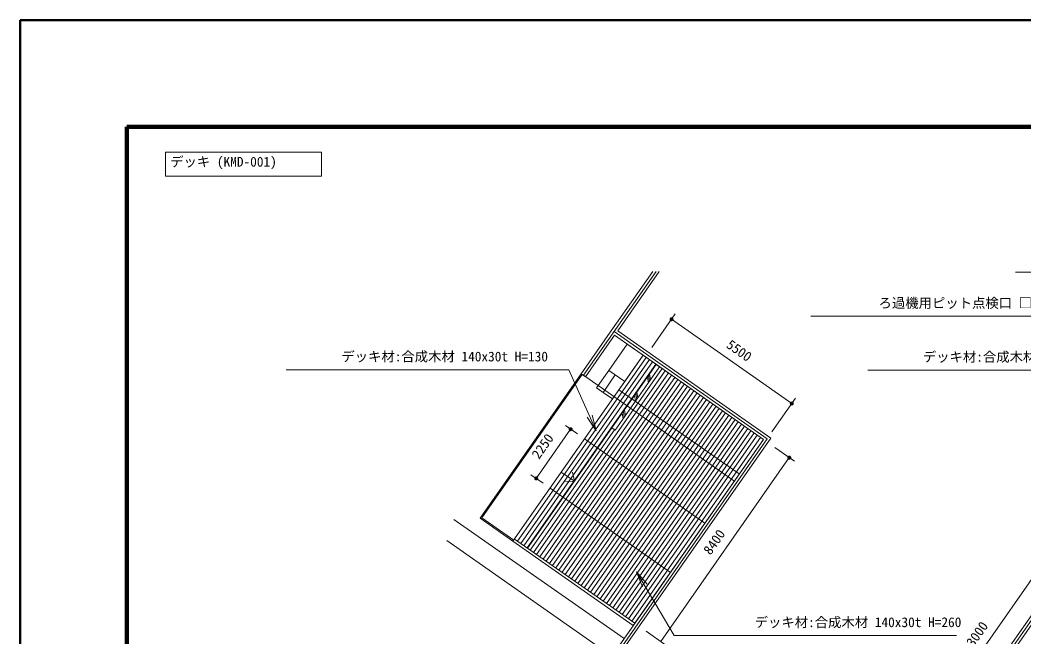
# Model space of a CAD drawing. Units: millimetres at full size, sheet at 1:200. Extents: x 0 to 84000, y 0 to 59400.
# Drawn here: x 0 to 37600, y 36308 to 59400 of the extents above; entities that cross this region are included whole.
import ezdxf
from ezdxf.enums import TextEntityAlignment as Align

# ---------------------------------------------------------------- set-up
doc = ezdxf.new("R2010")
doc.units = ezdxf.units.MM
doc.header["$LTSCALE"] = 200
for name, color, linetype, lineweight in [('D-STR', 1, 'Continuous', 13), ('D-STR-DIM', 7, 'Continuous', 13), ('D-STR-HTXT', 7, 'Continuous', 13), ('D-TTL', 2, 'Continuous', 140), ('D-TTL-FRAM', 2, 'Continuous', 13)]:
    doc.layers.add(name, color=color, linetype=linetype, lineweight=lineweight)
doc.styles.add('ＭＳ ゴシック', font='')
doc.styles.get('ＭＳ ゴシック').set_extended_font_data('MS Gothic')

# ---------------------------------------------------------------- blocks, each defined once
blk = doc.blocks.new('open_arrow')
at = {"color": 0, "linetype": 'Continuous', "lineweight": -2}
blk.add_lwpolyline([(7.5, 1.25), (0, 0), (7.5, -1.25)], dxfattribs=at)
blk = doc.blocks.new('filled_dot')
at = {"color": 0, "linetype": 'Continuous', "lineweight": -2, "const_width": 1.25}
blk.add_lwpolyline([(-0.625, 0, 1), (0.625, 0, 1)], format="xyb", close=True, dxfattribs=at)

msp = doc.modelspace()

# ---------------------------------------------------------------- linework, layer by layer
at = {"layer": 'D-STR'}
for p, q in [((21099.3, 46101.2), (23819.4, 49985.8)), ((22107.2, 47714.9), (23697.3, 49985.8)), ((22385.8, 47764), (23941.5, 49985.8)), ((46389.5, 49268.1), (28321.8, 23464.8)), ((46414, 49128.8), (27486, 22096.8)), ((46438.6, 48989.5), (27510.6, 21957.5)), ((27510.6, 21957.5), (46438.6, 48989.5)), ((46438.6, 48989.5), (28370.9, 23186.3)), ((28119.8, 43749), (22385.8, 47764)), ((22107.2, 47714.9), (21017.4, 46158.5)), ((22271, 47600.2), (21181.3, 46043.8)), ((21181.3, 46043.8), (22271, 47600.2)), ((27980.6, 43724.5), (22246.5, 47739.5)), ((27841.3, 43699.9), (22271, 47600.2)), ((22742.1, 47270.4), (22053.8, 46287.4)), ((23335.9, 46854.6), (22742.1, 47270.4)), ((23335.9, 46854.6), (18460.5, 39891.8)), ((18460.5, 39891.8), (23335.9, 46854.6)), ((23454.7, 46771.4), (18636.7, 39890.5)), ((23573.5, 46688.2), (18755.5, 39807.3)), ((22647.7, 45871.6), (23335.9, 46854.6)), ((23335.9, 46854.6), (27841.3, 43699.9)), ((23692.3, 46605.1), (18874.2, 39724.2)), ((23811, 46521.9), (18993, 39641)), ((24048.6, 46355.5), (19230.6, 39474.7)), ((24167.4, 46272.4), (19349.3, 39391.5)), ((21594.9, 45632.1), (22053.8, 46287.4)), ((22053.8, 46287.4), (22647.7, 45871.6)), ((23827.4, 46510.4), (22164.1, 44134.9)), ((22286.9, 44048.8), (23950.3, 46424.4)), ((23950.3, 46424.4), (23827.4, 46510.4)), ((21017.4, 46158.5), (17231.8, 40752.1)), ((21058.4, 46129.9), (17301.5, 40764.4)), ((24286.2, 46189.2), (19468.1, 39308.3)), ((24404.9, 46106), (19586.9, 39225.2)), ((24523.7, 46022.9), (19705.7, 39142)), ((24642.5, 45939.7), (19824.5, 39058.8)), ((21181.3, 46043.8), (21017.4, 46158.5)), ((21017.4, 46158.5), (21181.3, 46043.8)), ((21099.3, 46101.2), (26772, 42129.2)), ((21836.6, 45462.9), (22295.5, 46118.2)), ((22295.5, 46118.2), (22647.7, 45871.6)), ((23497.1, 46032.9), (23534.1, 45823.1)), ((23537.8, 46090), (23574.7, 45881)), ((23578.4, 46147.9), (23615.2, 45939)), ((24761.3, 45856.5), (19943.2, 38975.7)), ((24880, 45773.4), (20062, 38892.5)), ((24998.8, 45690.2), (20180.8, 38809.3)), ((25117.6, 45607), (20299.6, 38726.2)), ((25236.4, 45523.9), (20418.3, 38643)), ((21836.6, 45462.9), (21594.9, 45632.1)), ((22647.7, 45871.6), (22188.8, 45216.3)), ((22432.6, 45564.4), (26937.9, 42409.7)), ((25355.2, 45440.7), (20537.1, 38559.8)), ((25473.9, 45357.5), (20655.9, 38476.7)), ((25592.7, 45274.4), (20774.7, 38393.5)), ((25711.5, 45191.2), (20893.4, 38310.3)), ((22188.8, 45216.3), (21836.6, 45462.9)), ((23019, 45350.2), (23056, 45140.4)), ((23059.8, 45407.2), (23096.6, 45198.3)), ((23100.3, 45465.1), (23137.2, 45256.2)), ((25830.3, 45108), (21012.2, 38227.1)), ((25949, 45024.9), (21131, 38144)), ((26067.8, 44941.7), (21249.8, 38060.8)), ((26186.6, 44858.5), (21368.6, 37977.6)), ((26305.4, 44775.4), (21487.3, 37894.5)), ((22596, 44744.8), (22632.8, 44535.9)), ((22636.5, 44802.8), (22673.4, 44593.8)), ((26424.1, 44692.2), (21606.1, 37811.3)), ((26542.9, 44609), (21724.9, 37728.1)), ((26661.7, 44525.8), (21843.7, 37645)), ((26780.5, 44442.7), (21962.4, 37561.8)), ((22555.3, 44687.8), (22592.2, 44478)), ((19009.4, 39629.5), (22164.1, 44134.9)), ((22266.5, 44063.2), (19111.8, 39557.8)), ((26899.3, 44359.5), (22081.2, 37478.6)), ((22164.1, 44134.9), (22286.9, 44048.8)), ((27018, 44276.3), (22200, 37395.5)), ((27136.8, 44193.2), (22318.8, 37312.3)), ((27255.6, 44110), (22437.6, 37229.1)), ((27374.4, 44026.8), (22556.3, 37146)), ((18377.3, 30183.9), (27841.3, 43699.9)), ((18516.5, 30208.4), (27980.6, 43724.5)), ((18655.8, 30233), (28119.8, 43749)), ((21142, 43721.3), (25647.4, 40566.6)), ((27493.1, 43943.7), (22675.1, 37062.8)), ((27611.9, 43860.5), (22793.9, 36979.6)), ((27730.7, 43777.3), (22912.7, 36896.4)), ((27841.3, 43699.9), (22965.9, 36737.1)), ((20273.3, 42480.6), (20764.8, 42136.5)), ((20764.8, 42136.5), (20431.3, 42121.9)), ((20764.8, 42136.5), (20696.7, 42471.2)), ((19851.5, 41878.2), (24356.8, 38723.5)), ((16246.9, 40700.3), (22621.7, 36245.6)), ((17231.8, 40752.1), (18460.5, 39891.8)), ((17301.5, 40764.4), (18489.2, 39932.7)), ((22162.9, 35590.3), (15984.6, 39916.4)), ((18460.5, 39891.8), (22965.9, 36737.1)), ((22965.9, 36737.1), (18460.5, 39891.8)), ((18517.9, 39973.7), (23023.2, 36819))]:
    msp.add_line(p, q, dxfattribs=at)
at = {"layer": 'D-STR-DIM'}
for p, q in [((26715.8, 22514), (45643.8, 49546.1)), ((23658.8, 47141.3), (24538.4, 48397.6)), ((24400.8, 48201), (28906.1, 45046.3)), ((28164.1, 43986.6), (29043.8, 45242.9)), ((20622.1, 44085.4), (19331.5, 42242.3)), ((20879.9, 43904.8), (20425.5, 44223)), ((28267.2, 43401.6), (29009.5, 42881.9)), ((28812.9, 43019.6), (23994.8, 36138.7)), ((19589.3, 42061.8), (19134.9, 42379.9)), ((23449.2, 36520.8), (24191.4, 36001))]:
    msp.add_line(p, q, dxfattribs=at)
at = {"layer": 'D-STR-HTXT'}
for points in [[(48553.6, 44194.6), (43647, 49957.2), (43047, 49957.2), (37288.1, 49957.2)], [(45636.3, 43525.7), (42427.4, 48316.3), (41827.4, 48316.3), (29619.3, 48316.3)], [(21581.7, 44027), (20551.6, 46311.1), (19951.6, 46311.1), (9969.4, 46311.1)], [(43364, 44015.4), (42333.9, 46299.4), (41733.9, 46299.4), (31751.7, 46299.4)], [(23093.4, 38749.5), (24497.7, 36364.3), (25097.7, 36364.3), (35080, 36364.3)]]:
    msp.add_lwpolyline(points, dxfattribs=at)
at = {"layer": 'D-TTL', "lineweight": 50}
for p, q in [((84000, 59400), (0, 59400)), ((0, 59400), (0, 0))]:
    msp.add_line(p, q, dxfattribs=at)
at = {"layer": 'D-TTL'}
for p, q in [((80000, 55400), (4000, 55400)), ((4000, 55400), (4000, 4000))]:
    msp.add_line(p, q, dxfattribs=at)
at = {"layer": 'D-TTL-FRAM'}
msp.add_lwpolyline([(5453, 54450.3), (11292.2, 54450.3), (11292.2, 53558.4), (5453, 53558.4)], close=True, dxfattribs=at)

# ---------------------------------------------------------------- block references
at = {"layer": 'D-STR-DIM', "xscale": 60, "yscale": 60}
for p, rotation in [((24400.8, 48201), 325), ((28906.1, 45046.3), 145), ((20622.1, 44085.4), 235), ((28812.9, 43019.6), 235), ((19331.5, 42242.3), 55)]:
    msp.add_blockref('filled_dot', p, dxfattribs=dict(at, rotation=rotation))
at = {"layer": 'D-STR-HTXT', "xscale": 80, "yscale": 80}
for p, rotation in [((21581.7, 44027), 114.3), ((23093.4, 38749.5), 300.5)]:
    msp.add_blockref('open_arrow', p, dxfattribs=dict(at, rotation=rotation))

# ---------------------------------------------------------------- texts
at = {"layer": 'D-STR-DIM', "style": 'ＭＳ ゴシック'}
for s, rotation, p in [('5500', 325, (27042.1, 47178.6)), ('2250', 55, (19421.8, 43552.5)), ('8400', 55, (25848.8, 39967.8)), ('33000', 55, (35624.8, 36418.7))]:
    msp.add_text(s, height=366.6, rotation=rotation, dxfattribs=at).set_placement(p, align=Align.TOP_CENTER)
at = {"layer": 'D-STR-HTXT', "style": 'ＭＳ ゴシック'}
msp.add_text('デッキ (KMD-001)', height=366.6, dxfattribs=at).set_placement((5622.6, 54280.5), align=Align.TOP_LEFT)
for s, p in [('ろ過機用ピット点検口 □1200x2000 1箇所', (41649.9, 48993.8)), ('デッキ材:合成木材 140x30t H=130', (19774, 46988.6)), ('デッキ材:合成木材 140x30t H=260', (41556.4, 46977)), ('デッキ材:合成木材 140x30t H=260', (35257.5, 37041.8))]:
    msp.add_text(s, height=366.6, dxfattribs=at).set_placement(p, align=Align.TOP_RIGHT)

doc.saveas('drawing.dxf')
